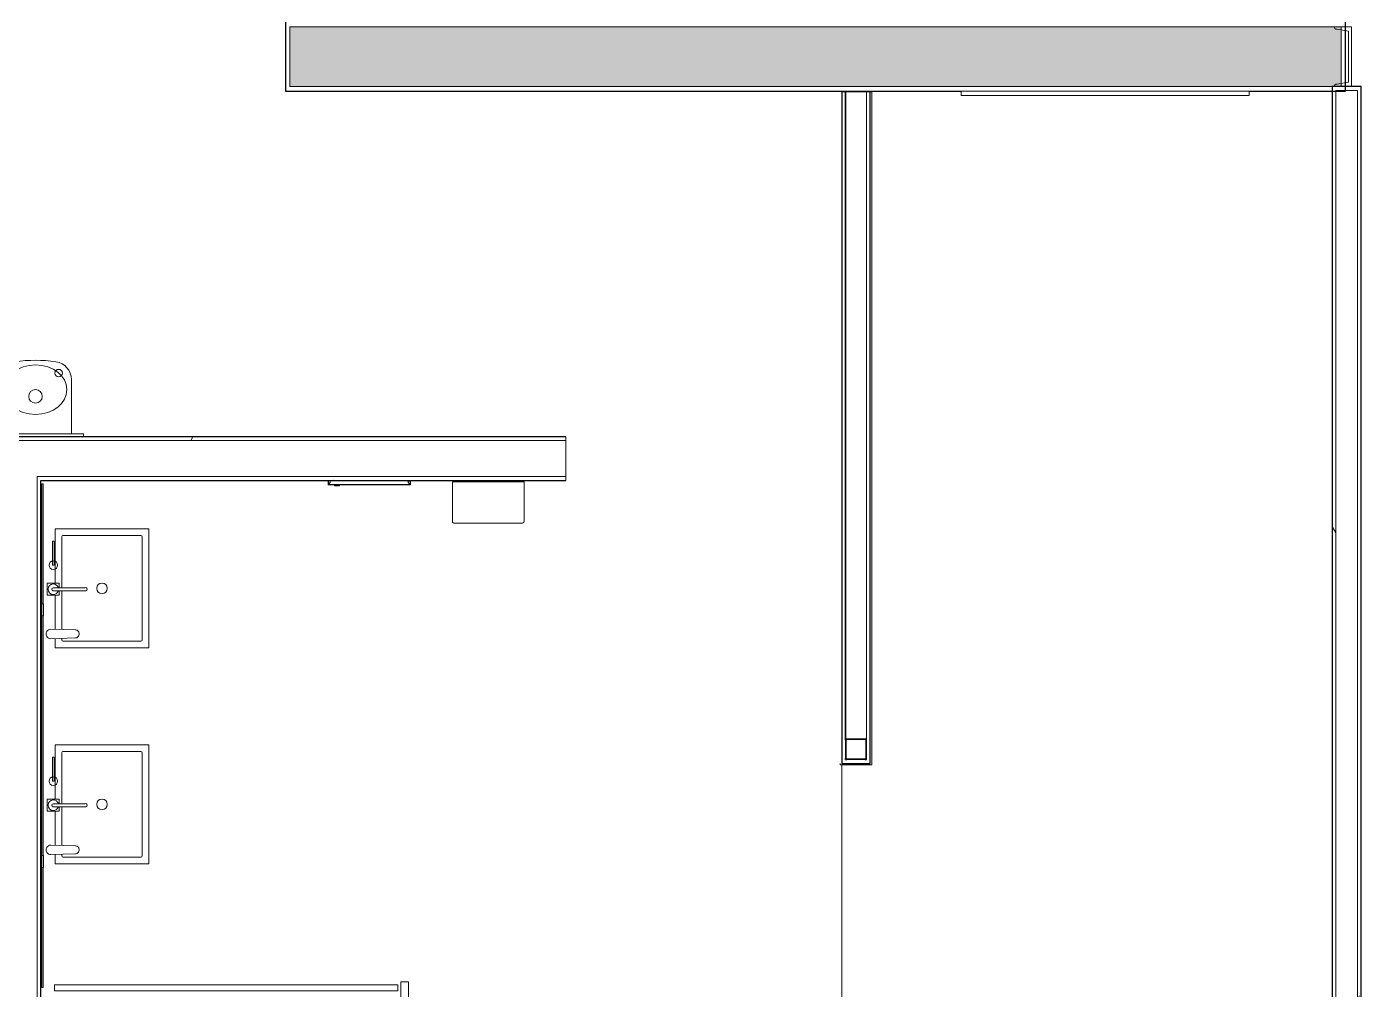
# Model space of a CAD drawing. Header units: inches. Extents: x 0 to 26364, y -23034 to 792.
# Drawn here: x 25519.6 to 25742.1, y -22520 to -22359.6 of the extents above; entities that cross this region are included whole.
import ezdxf

# ---------------------------------------------------------------- set-up
doc = ezdxf.new("R2010")
doc.units = ezdxf.units.IN
doc.header["$MEASUREMENT"] = 0
doc.linetypes.add('Dash', pattern=[0.25, 0.125, -0.125])
doc.linetypes.add('Dash_2_', pattern=[0.25, 0.125, -0.125])
for name, color, linetype, lineweight in [('A-FLOR', 192, 'Continuous', 13), ('A-GENM', 13, 'Continuous', 13), ('A-WALL', 113, 'Continuous', 13), ('A-WALL-PATT', 111, 'Continuous', 25), ('I-WALL', 2, 'Continuous', 13), ('P-SANR-FIXT', 6, 'Continuous', 13), ('Q-SPCQ', 91, 'Continuous', 13), ('Q-SPCQ-HDLN', 91, 'Dash', 9), ('S-COLS', 52, 'Continuous', 13)]:
    doc.layers.add(name, color=color, linetype=linetype, lineweight=lineweight)
pattern_1 = [(0, (0, 0), (61.44, 15.36), [2.534, -43.546, 2.534, -43.546, -245.76]), (0, (0, 0), (61.44, 15.36), [-92.16, 2.534, -89.626, 2.534, -43.546, -107.52]), (0, (0, 0), (61.44, 15.36), [-230.4, 2.534, -28.186, 2.534, -74.266]), (120, (23.04, 7.68), (-44.02215, 45.528601), [2.534, -43.546, 2.534, -43.546, -245.76]), (120, (23.04, 7.68), (-44.02215, 45.528601), [-92.16, 2.534, -89.626, 2.534, -43.546, -107.52]), (120, (23.04, 7.68), (-44.02215, 45.528601), [-230.4, 2.534, -28.186, 2.534, -74.266]), (240, (30.72, 38.4), (-17.41785, -60.888601), [2.534, -43.546, 2.534, -43.546, -245.76]), (240, (30.72, 38.4), (-17.41785, -60.888601), [-92.16, 2.534, -89.626, 2.534, -43.546, -107.52]), (240, (30.72, 38.4), (-17.41785, -60.888601), [-230.4, 2.534, -28.186, 2.534, -74.266])]

# ---------------------------------------------------------------- blocks, each defined once
blk = doc.blocks.new('Partition-Floor_Braced-Bradley_Corp-St_Stl-ADA-N_Stalls - ADA _optional_ _ n Standard Stalls-320692-Egress Plan')
at = {"layer": 'Q-SPCQ', "color": 7}
for p, q in [((68.5, -0.88), (67.5, -0.88)), ((67.5, -0.88), (67.5, -58.13)), ((68.5, -58.13), (68.5, -0.88)), ((105.5, -0.88), (104.5, -0.88)), ((104.5, -0.88), (104.5, -58.13)), ((105.5, -58.13), (105.5, -0.88)), ((142.5, -0.88), (141.5, -0.88)), ((141.5, -0.88), (141.5, -58.13)), ((142.5, -58.13), (142.5, -0.88)), ((179.5, -0.88), (178.5, -0.88)), ((178.5, -0.88), (178.5, -58.13)), ((179.5, -58.13), (179.5, -0.88)), ((11.5, -58.63), (8.5, -58.63)), ((8.5, -58.63), (8.5, -59.88)), ((8.5, -59.88), (11.5, -59.88)), ((11.5, -59.88), (11.5, -58.63)), ((12.69, -59.25), (11.69, -59.25)), ((11.69, -59.25), (11.69, -94.87)), ((12.69, -94.87), (12.69, -59.25)), ((71.5, -58.63), (47.5, -58.63)), ((47.5, -58.63), (47.5, -59.88)), ((47.5, -59.88), (71.5, -59.88)), ((67.5, -58.13), (68.5, -58.13)), ((71.5, -59.88), (71.5, -58.63)), ((72.69, -59.25), (71.69, -59.25)), ((71.69, -59.25), (71.69, -84.87)), ((72.69, -84.87), (72.69, -59.25)), ((97.5, -58.63), (97.5, -59.88)), ((108.5, -58.63), (97.5, -58.63)), ((97.5, -59.88), (108.5, -59.88)), ((104.5, -58.13), (105.5, -58.13)), ((108.5, -59.88), (108.5, -58.63)), ((109.69, -59.25), (108.69, -59.25)), ((108.69, -59.25), (108.69, -84.87)), ((109.69, -84.87), (109.69, -59.25)), ((134.5, -58.63), (134.5, -59.88)), ((145.5, -58.63), (134.5, -58.63)), ((134.5, -59.88), (145.5, -59.88)), ((141.5, -58.13), (142.5, -58.13)), ((145.5, -59.88), (145.5, -58.63)), ((146.69, -59.25), (145.69, -59.25)), ((145.69, -59.25), (145.69, -84.87)), ((146.69, -84.87), (146.69, -59.25)), ((180, -58.63), (171.5, -58.63)), ((171.5, -58.63), (171.5, -59.88)), ((171.5, -59.88), (180, -59.88)), ((178.5, -58.13), (179.5, -58.13)), ((180, -59.88), (180, -58.63)), ((71.69, -84.87), (72.69, -84.87)), ((108.69, -84.87), (109.69, -84.87)), ((145.69, -84.87), (146.69, -84.87)), ((11.69, -94.87), (12.69, -94.87))]:
    blk.add_line(p, q, dxfattribs=at)
at = {"layer": 'Q-SPCQ-HDLN', "color": 250, "linetype": 'Dash_2_'}
for centre, radius, start in [((11.69, -59.25), 35.62, 271.7908), ((71.69, -59.25), 25.62, 272.2042), ((108.69, -59.25), 25.62, 272.2042), ((145.69, -59.25), 25.62, 272.2042)]:
    blk.add_arc(centre, radius, start, 360, dxfattribs=at)
blk = doc.blocks.new('Drinking_Fountain-Haws_Corporation-Wall_Mounted_1119 - 1119-355850-Egress Plan')
at = {"layer": 'P-SANR-FIXT', "color": 250, "lineweight": 9}
for p, q in [((13.07, 20.75), (13.07, 5.95)), ((25.07, 5.95), (25.07, 20.75)), ((29.07, 15), (29.07, 5.95)), ((41.07, 5.95), (41.07, 15)), ((43.07, 5.95), (11.07, 5.95)), ((11.07, 5.95), (11.07, 5.45)), ((43.07, 5.45), (43.07, 5.95))]:
    blk.add_line(p, q, dxfattribs=at)
for centre, radius in [((22.94, 21.8), 0.625), ((19.07, 17.94), 1.13), ((38.94, 16.07), 0.625), ((35.07, 12.19), 1.13)]:
    blk.add_circle(centre, radius, dxfattribs=at)
for centre, radius, start, end in [((16.07, 20.75), 3, 97.5776, 180), ((19.07, -1.8), 25.75, 82.4224, 97.5776), ((22.07, 20.75), 3, 360, 82.4224), ((32.07, 15), 3, 97.5776, 180), ((35.07, -7.55), 25.75, 82.4224, 97.5776), ((38.07, 15), 3, 360, 82.4224)]:
    blk.add_arc(centre, radius, start, end, dxfattribs=at)
for centre, ratio in [((19.07, 19.07), 0.786373), ((35.07, 13.32), 0.786365)]:
    blk.add_ellipse(centre, major_axis=(-5.25, 0), ratio=ratio, dxfattribs=at)
blk = doc.blocks.new('Dispenser_Disposal-Paper-Frost_Products_LTD_-Recessed-400A - Steel-Stainless-37173-Egress Plan')
at = {"layer": 'Q-SPCQ', "color": 7}
for p, q in [((25457.27, -22435.86), (25457.27, -22435.26)), ((25457.27, -22435.26), (25458.12, -22435.26)), ((25457.27, -22435.86), (25470.94, -22435.86)), ((25457.34, -22435.26), (25457.34, -22435.94)), ((25457.64, -22435.55), (25457.34, -22435.86)), ((25457.34, -22435.94), (25470.94, -22435.94)), ((25458.31, -22435.94), (25457.34, -22435.94)), ((25457.43, -22435.21), (25457.43, -22435.18)), ((25458.08, -22435.21), (25457.43, -22435.21)), ((25470.59, -22435.26), (25457.64, -22435.26)), ((25457.64, -22435.26), (25457.64, -22435.55)), ((25458.35, -22435.2), (25458.12, -22435.2)), ((25458.12, -22435.26), (25458.12, -22435.2)), ((25458.15, -22435.26), (25458.15, -22435.2)), ((25458.31, -22436.07), (25458.31, -22435.94)), ((25459.18, -22436.07), (25458.31, -22436.07)), ((25459.16, -22436.09), (25458.33, -22436.09)), ((25458.42, -22435.26), (25458.35, -22435.2)), ((25458.8, -22435.18), (25458.8, -22435.26)), ((25459.08, -22435.26), (25459.08, -22435.18)), ((25470.94, -22435.94), (25459.18, -22435.94)), ((25459.18, -22435.94), (25459.18, -22436.07)), ((25470.4, -22435.21), (25470.23, -22435.21)), ((25470.4, -22435.21), (25470.9, -22435.21)), ((25470.4, -22435.25), (25470.4, -22435.21)), ((25470.85, -22435.25), (25470.4, -22435.25)), ((25470.64, -22435.31), (25470.64, -22435.56)), ((25470.64, -22435.55), (25470.64, -22435.33)), ((25470.64, -22435.33), (25470.97, -22435.33)), ((25470.94, -22435.86), (25470.64, -22435.56)), ((25470.88, -22435.18), (25470.88, -22435.21)), ((25470.9, -22435.18), (25470.9, -22435.21)), ((25470.94, -22435.94), (25470.94, -22435.33)), ((25470.94, -22435.86), (25471.02, -22435.86)), ((25470.97, -22435.28), (25470.97, -22435.33)), ((25470.97, -22435.33), (25471.01, -22435.33)), ((25471.01, -22435.33), (25471.01, -22435.86))]:
    blk.add_line(p, q, dxfattribs=at)
for centre, radius, start, end in [((25457.34, -22435.86), 0.0768, 180, 270), ((25457.34, -22435.86), 0.029, 180, 270), ((25458.08, -22435.15), 0.0665, 270, 0), ((25458.08, -22435.15), 0.0665, 270, 312.1544), ((25458.33, -22436.07), 0.02, 180, 270), ((25459.16, -22436.07), 0.02, 270, 0), ((25470.23, -22435.15), 0.0665, 180, 270), ((25470.59, -22435.31), 0.05, 0, 90), ((25470.9, -22435.28), 0.0625, 153.896, 233.1301), ((25470.9, -22435.28), 0.0625, 302.4117, 90.0728), ((25470.9, -22435.28), 0.0625, 359.8391, 90), ((25470.94, -22435.86), 0.0763, 270, 0)]:
    blk.add_arc(centre, radius, start, end, dxfattribs=at)
blk = doc.blocks.new('Bradley-Washroom_Accessories-Mirrors-747_Standard - 84_ x 36_ _ BradEX-219120-Egress Plan')
at = {"layer": 'Q-SPCQ', "color": 7}
for p, q in [((25522.14, -22455.74), (25522.14, -22435.74)), ((25522.39, -22435.74), (25522.14, -22435.74)), ((25522.39, -22435.74), (25522.39, -22455.74)), ((25522.14, -22455.74), (25522.42, -22455.74)), ((25522.14, -22457.74), (25522.14, -22455.74)), ((25522.42, -22457.74), (25522.42, -22455.74)), ((25522.42, -22457.74), (25522.14, -22457.74)), ((25522.14, -22497.74), (25522.14, -22457.74)), ((25522.39, -22457.74), (25522.39, -22497.74)), ((25522.14, -22497.74), (25522.42, -22497.74)), ((25522.14, -22499.74), (25522.14, -22497.74)), ((25522.42, -22499.74), (25522.42, -22497.74)), ((25522.42, -22499.74), (25522.14, -22499.74)), ((25522.14, -22519.74), (25522.14, -22499.74)), ((25522.39, -22499.74), (25522.39, -22519.74)), ((25522.14, -22519.74), (25522.39, -22519.74))]:
    blk.add_line(p, q, dxfattribs=at)
blk = doc.blocks.new('Bradley-Washroom_Accessories-Mirrors-780_Custom - Bradley-Washroom_Accessories-Mirrors-780_Custom-177760-Egress Plan')
at = {"layer": 'Q-SPCQ', "color": 7}
for p, q in [((25320.64, -22370.3), (25368.64, -22370.3)), ((25320.64, -22370.3), (25320.64, -22371.05)), ((25368.64, -22371.05), (25320.64, -22371.05)), ((25368.64, -22371.05), (25368.64, -22370.3))]:
    blk.add_line(p, q, dxfattribs=at)
blk = doc.blocks.new('Soap_Dispenser-TOTO-TES1ADC-05 - Polished Chrome-194390-Egress Plan')
at = {"layer": 'A-GENM', "color": 7}
for p, q in [((-0.79, 0), (-0.66, 4.1)), ((0.66, 4.1), (0.79, 0.03))]:
    blk.add_line(p, q, dxfattribs=at)
blk.add_arc((0, 0), 0.791, 180.001, 1.8521, dxfattribs=at)
blk.add_open_spline([(-0.66, 4.1), (-0.66, 4.16), (-0.65, 4.29), (-0.56, 4.47), (-0.42, 4.61), (-0.21, 4.73), (0.08, 4.76), (0.35, 4.67), (0.51, 4.53), (0.6, 4.4), (0.65, 4.25), (0.66, 4.15), (0.66, 4.1)], degree=3, knots=[-1, -1, -1, -1, -0.903846, -0.807692, -0.711538, -0.615385, -0.461538, -0.307692, -0.230769, -0.153846, -0.076923, 0, 0, 0, 0], dxfattribs=at)
blk = doc.blocks.new('Faucet-Lavatory-Zurn-Z6920XL - Z6920-XL-ADM2-H4-162583-Egress Plan')
at = {"layer": 'P-SANR-FIXT', "lineweight": 9}
for p, q in [((1, 1), (-1, 1)), ((-1, 1), (-1, -1)), ((-0.25, 0), (-0.25, -5.25)), ((0.25, -5.25), (0.25, 0)), ((1, -1), (1, 1)), ((8, 0.12), (4, 0.12)), ((4, 0.12), (4, -0.12)), ((8, -0.12), (8, 0.12)), ((-1, -1), (-0.25, -1)), ((0.25, -1), (1, -1)), ((4, -0.12), (8, -0.12))]:
    blk.add_line(p, q, dxfattribs=at)
blk.add_circle((4, 0), 0.719, dxfattribs=at)
for centre, radius, start, end in [((0, 0), 0.875, 0, 180), ((0, 0), 0.875, 180, 252.8571), ((0, 0), 0.25, 360, 180), ((0, 0), 0.875, 287.1429, 0), ((0, -5.37), 0.281, 152.734, 27.266)]:
    blk.add_arc(centre, radius, start, end, dxfattribs=at)
blk = doc.blocks.new('Sink-Under_Counter-Kohler-2882 - White-194391-Egress Plan')
at = {"layer": 'P-SANR-FIXT', "color": 7}
for p, q in [((9.91, 7.81), (-9.91, 7.81)), ((-9.91, 7.81), (-9.91, -7.81)), ((-8.56, 6.71), (8.56, 6.71)), ((9.91, -7.81), (9.91, 7.81)), ((-8.81, -6.46), (-8.81, 6.46)), ((8.81, 6.46), (8.81, -6.46)), ((-9.91, -7.81), (-0.85, -7.81)), ((-0.1, -6.71), (-8.56, -6.71)), ((6.87, -6.71), (0.4, -6.71)), ((1.15, -7.81), (6.83, -7.81)), ((8.56, -6.71), (8.33, -6.71)), ((8.37, -7.81), (9.91, -7.81))]:
    blk.add_line(p, q, dxfattribs=at)
for centre, radius, start, end in [((-8.56, 6.46), 0.25, 90, 180), ((8.56, 6.46), 0.25, 0, 90), ((0, 0), 0.875, 0, 180), ((0, 0), 0.875, 180, 0), ((-8.56, -6.46), 0.25, 180, 270), ((8.56, -6.46), 0.25, 270, 0)]:
    blk.add_arc(centre, radius, start, end, dxfattribs=at)
blk = doc.blocks.new('HSS-Hollow Structural Section-Column - HSS3-1_2X3-1_2X1_8-V71-Egress Plan')
at = {"layer": 'S-COLS', "lineweight": 9}
h = blk.add_hatch(dxfattribs=at)
h.set_pattern_fill('FP_37', color=256, style=0, pattern_type=2)
h.set_pattern_definition([(45, (-25657.89, 22479.99), (-19.00703, 19.00703), []), (45, (-25657.89, 22508.79), (-19.00703, 19.00703), [])])
h.paths.add_polyline_path([(-1.52, -1.75), (1.52, -1.75), (1.52, -1.63), (-1.52, -1.63)], flags=0)
h.paths.add_polyline_path([(1.75, -1.52), (1.75, 1.52), (1.63, 1.52), (1.63, -1.52)], flags=0)
h.paths.add_polyline_path([(-1.63, -1.52), (-1.63, 1.52), (-1.75, 1.52), (-1.75, -1.52)], flags=0)
h.paths.add_polyline_path([(1.52, 1.63), (1.52, 1.75), (-1.52, 1.75), (-1.52, 1.63)], flags=0)
at = {"layer": 'S-COLS', "color": 50, "lineweight": 15}
for p, q in [((-1.75, 1.52), (-1.75, -1.52)), ((-1.63, -1.52), (-1.63, 1.52)), ((1.52, 1.75), (-1.52, 1.75)), ((-1.52, 1.63), (1.52, 1.63)), ((1.63, 1.52), (1.63, -1.52)), ((1.75, -1.52), (1.75, 1.52)), ((1.52, -1.63), (-1.52, -1.63)), ((-1.52, -1.75), (1.52, -1.75))]:
    blk.add_line(p, q, dxfattribs=at)
for centre, radius, start, end in [((-1.52, 1.52), 0.232, 90, 180), ((-1.52, 1.52), 0.116, 90, 180), ((1.52, 1.52), 0.232, 360, 90), ((1.52, 1.52), 0.116, 0, 90), ((-1.52, -1.52), 0.232, 180, 270), ((-1.52, -1.52), 0.116, 180, 270), ((1.52, -1.52), 0.232, 270, 360), ((1.52, -1.52), 0.116, 270, 360)]:
    blk.add_arc(centre, radius, start, end, dxfattribs=at)
blk = doc.blocks.new('Hand_Dryer-Excel_Dryer-XLERATOR_Unit - Not a Type - Load Type Catalog-357530-Egress Plan')
at = {"layer": 'Q-SPCQ', "color": 7}
for p, q in [((25590.61, -22442.03), (25590.61, -22435.43)), ((25590.61, -22435.43), (25602.55, -22435.43)), ((25602.55, -22435.43), (25602.55, -22442.03)), ((25602.3, -22442.3), (25590.86, -22442.3))]:
    blk.add_line(p, q, dxfattribs=at)
for centre, start, end in [((25590.86, -22442.05), 175.9748, 270), ((25602.3, -22442.05), 270, 4.0252)]:
    blk.add_arc(centre, 0.251, start, end, dxfattribs=at)
blk = doc.blocks.new('Locker Rooms and Restrooms_rvt-1-Egress Plan')
at = {"layer": 'A-WALL-PATT', "lineweight": 9}
h = blk.add_hatch(dxfattribs=at)
h.set_pattern_fill('FP_10', color=250, style=0, pattern_type=2)
h.set_pattern_definition(pattern_1)
h.paths.add_polyline_path([(25591.93, -22428.55), (25609.52, -22428.55), (25609.52, -22427.93), (25441.52, -22427.93), (25441.52, -22428.55), (25556.83, -22428.55)], flags=0)
h = blk.add_hatch(dxfattribs=at)
h.set_pattern_fill('FP_10', color=250, style=0, pattern_type=2)
h.set_pattern_definition(pattern_1)
h.paths.add_polyline_path([(25508.77, -22435.18), (25509.39, -22435.18), (25509.39, -22434.55), (25441.52, -22434.55), (25441.52, -22435.18), (25486.65, -22435.18)], flags=0)
h.paths.add_polyline_path([(25609.52, -22435.18), (25609.52, -22434.55), (25521.39, -22434.55), (25521.39, -22435.18), (25591.93, -22435.18)], flags=0)
h.paths.add_polyline_path([(25512.89, -22435.18), (25517.89, -22435.18), (25517.89, -22434.55), (25512.89, -22434.55)], flags=0)
at = {"layer": 'A-FLOR', "color": 7}
for p, q in [((25655.52, -22370.3), (25655.52, -22370.43)), ((25655.52, -22482.62), (25655.52, -22526.69))]:
    blk.add_line(p, q, dxfattribs=at)
at = {"layer": 'A-WALL', "color": 250, "lineweight": 9}
for p, q in [((25659.64, -22478.47), (25659.64, -22370.43)), ((25659.64, -22370.43), (25659.64, -22478.47)), ((25609.52, -22428.55), (25609.52, -22427.93)), ((25441.52, -22428.55), (25609.52, -22428.55)), ((25609.52, -22434.55), (25609.52, -22428.55)), ((25521.39, -22435.18), (25521.39, -22434.55)), ((25521.39, -22434.55), (25609.52, -22434.55)), ((25609.52, -22435.18), (25609.52, -22434.55)), ((25521.39, -22435.18), (25521.39, -22691.3)), ((25659.64, -22481.74), (25659.64, -22481.51)), ((25659.64, -22481.51), (25659.64, -22481.74))]:
    blk.add_line(p, q, dxfattribs=at)
at = {"layer": 'I-WALL', "color": 10, "lineweight": 25}
for p, q in [((25655.52, -22370.43), (25655.52, -22482.37)), ((25656.14, -22370.43), (25655.52, -22370.43)), ((25656.14, -22370.43), (25656.14, -22478.47)), ((25659.64, -22370.43), (25656.14, -22370.43)), ((25656.14, -22478.47), (25656.14, -22370.43)), ((25660.27, -22370.43), (25659.64, -22370.43)), ((25660.27, -22481.74), (25660.27, -22370.43)), ((25609.52, -22427.93), (25441.52, -22427.93)), ((25522.02, -22691.3), (25522.02, -22435.18)), ((25522.02, -22435.18), (25609.52, -22435.18)), ((25655.52, -22482.37), (25656.14, -22482.37)), ((25656.14, -22481.51), (25656.14, -22481.74)), ((25656.14, -22481.74), (25656.14, -22481.51)), ((25656.14, -22481.74), (25656.37, -22481.74)), ((25656.37, -22481.74), (25656.14, -22481.74)), ((25656.14, -22482.37), (25660.27, -22482.37)), ((25659.41, -22481.74), (25659.64, -22481.74)), ((25659.64, -22481.74), (25659.41, -22481.74)), ((25660.27, -22482.37), (25660.27, -22481.74))]:
    blk.add_line(p, q, dxfattribs=at)
at = {"layer": 'I-WALL', "color": 7}
for p, q in [((25660.52, -22370.43), (25660.27, -22370.43)), ((25660.52, -22370.43), (25660.52, -22482.62)), ((25655.27, -22482.37), (25655.27, -22482.62)), ((25660.27, -22482.62), (25655.27, -22482.62)), ((25660.27, -22482.62), (25660.52, -22482.62))]:
    blk.add_line(p, q, dxfattribs=at)
at = {"lineweight": 13}
for name, p in [('Bradley-Washroom_Accessories-Mirrors-780_Custom - Bradley-Washroom_Accessories-Mirrors-780_Custom-177760-Egress Plan', (354.81, 0)), ('Drinking_Fountain-Haws_Corporation-Wall_Mounted_1119 - 1119-355850-Egress Plan', (25486.03, -22433.37)), ('Bradley-Washroom_Accessories-Mirrors-747_Standard - 84_ x 36_ _ BradEX-219120-Egress Plan', (0, 0)), ('Dispenser_Disposal-Paper-Frost_Products_LTD_-Recessed-400A - Steel-Stainless-37173-Egress Plan', (112.62, 0)), ('Hand_Dryer-Excel_Dryer-XLERATOR_Unit - Not a Type - Load Type Catalog-357530-Egress Plan', (0, 0)), ('HSS-Hollow Structural Section-Column - HSS3-1_2X3-1_2X1_8-V71-Egress Plan', (25657.89, -22479.99))]:
    blk.add_blockref(name, p, dxfattribs=at)
for name, p, rotation in [('Sink-Under_Counter-Kohler-2882 - White-194391-Egress Plan', (25532.2, -22453.18), 270), ('Faucet-Lavatory-Zurn-Z6920XL - Z6920-XL-ADM2-H4-162583-Egress Plan', (25524.08, -22453.33), 89.99999999999962), ('Soap_Dispenser-TOTO-TES1ADC-05 - Polished Chrome-194390-Egress Plan', (25523.66, -22460.78), 270.0000000000303), ('Faucet-Lavatory-Zurn-Z6920XL - Z6920-XL-ADM2-H4-162583-Egress Plan', (25524.08, -22489.33), 89.99999999999962), ('Sink-Under_Counter-Kohler-2882 - White-194391-Egress Plan', (25532.2, -22489.18), 270), ('Soap_Dispenser-TOTO-TES1ADC-05 - Polished Chrome-194390-Egress Plan', (25523.66, -22496.78), 270.0000000000405), ('Partition-Floor_Braced-Bradley_Corp-St_Stl-ADA-N_Stalls - ADA _optional_ _ n Standard Stalls-320692-Egress Plan', (25523.39, -22698.8), 90.00000000000044)]:
    blk.add_blockref(name, p, dxfattribs=dict(at, rotation=rotation))

msp = doc.modelspace()

# ---------------------------------------------------------------- hatches: boundary and pattern name
at = {"layer": 'A-WALL-PATT', "lineweight": 9}
h = msp.add_hatch(dxfattribs=at)
h.set_pattern_fill('FP_11', color=256, style=0, pattern_type=2)
h.set_pattern_definition([(161.57, (0.96, 0.96), (-7.6802237, -0.0009796), [0, -54.643, 6.067, 0]), (18.43, (-0.96, 0.96), (-7.6802237, 0.0009796), [0, -54.643, 6.067, 0]), (108.43, (0.96, 0.96), (3.8382953, -19.20136532), [18.211, -42.499]), (71.57, (-0.96, 0.96), (3.8382953, 19.20136532), [18.211, -42.499])])
h.paths.add_polyline_path([(25738.77, -22369.55), (25738.77, -22359.55), (25563.52, -22359.55), (25563.52, -22369.55), (25662.11, -22369.55)], flags=0)
h.paths.add_polyline_path([(25481.52, -22369.55), (25481.52, -22359.55), (25161.52, -22359.55), (25161.52, -22369.55), (25381.37, -22369.55)], flags=0)
h.paths.add_polyline_path([(25118.02, -22369.55), (25118.02, -22359.55), (24920.27, -22359.55), (24920.27, -22369.55), (25100.63, -22369.55)], flags=0)
h.paths.add_polyline_path([(24842.14, -22369.55), (24842.14, -22359.55), (24630.77, -22359.55), (24630.77, -22369.55), (24819.89, -22369.55)], flags=0)
h.paths.add_polyline_path([(22798.64, -22369.55), (22798.64, -22359.55), (22781.39, -22359.55), (22781.39, -22369.55), (22784.51, -22369.55)], flags=0)
h = msp.add_hatch(dxfattribs=at)
h.set_pattern_fill('FP_10', color=256, style=0, pattern_type=2)
h.set_pattern_definition(pattern_1)
h.paths.add_polyline_path([(25737.27, -22604.37), (25737.89, -22604.37), (25737.89, -22369.55), (25737.27, -22369.55), (25737.27, -22569.16)], flags=0)
h = msp.add_hatch(dxfattribs=at)
h.set_pattern_fill('FP_10', color=256, style=0, pattern_type=2)
h.set_pattern_definition(pattern_1)
h.paths.add_polyline_path([(25742.14, -22602.55), (25742.14, -22369.55), (25737.89, -22369.55), (25737.89, -22370.18), (25741.52, -22370.18), (25741.52, -22602.55)], flags=0)

# ---------------------------------------------------------------- linework, layer by layer
at = {"layer": 'A-WALL', "lineweight": 9}
for p, q in [((25563.52, -22359.55), (25563.52, -22369.55)), ((25563.52, -22359.55), (25738.77, -22359.55)), ((25738.77, -22369.55), (25738.77, -22359.55)), ((25563.52, -22369.55), (25738.77, -22369.55)), ((25741.52, -22370.18), (25737.89, -22370.18)), ((25737.89, -22370.18), (25737.89, -22767.09)), ((25741.52, -22370.18), (25741.52, -22602.55))]:
    msp.add_line(p, q, dxfattribs=at)
at = {"layer": 'I-WALL', "lineweight": 25}
for p, q in [((25562.77, -22358.8), (25562.77, -22370.3)), ((25739.52, -22370.3), (25739.52, -22358.8)), ((25742.14, -22369.55), (25737.27, -22369.55)), ((25737.27, -22369.55), (25737.27, -22767.09)), ((25742.14, -22601.93), (25742.14, -22369.55)), ((25562.77, -22370.3), (25675.45, -22370.3)), ((25723.45, -22370.3), (25739.52, -22370.3))]:
    msp.add_line(p, q, dxfattribs=at)
at = {"layer": 'S-COLS', "lineweight": 15}
for p, q in [((25740.52, -22359.55), (25737.63, -22359.55)), ((25738.06, -22359.99), (25739.99, -22360.29)), ((25739.99, -22360.29), (25739.99, -22368.81)), ((25740.52, -22369.55), (25740.52, -22359.55)), ((25737.63, -22369.55), (25740.52, -22369.55)), ((25739.99, -22368.81), (25738.06, -22369.12))]:
    msp.add_line(p, q, dxfattribs=at)
for centre, start, end in [((25738.06, -22359.55), 180, 270), ((25738.06, -22369.55), 90, 180)]:
    msp.add_arc(centre, 0.436, start, end, dxfattribs=at)

# ---------------------------------------------------------------- block references
at = {"lineweight": 5}
msp.add_blockref('Locker Rooms and Restrooms_rvt-1-Egress Plan', (0, 0), dxfattribs=at)

doc.saveas('drawing.dxf')
